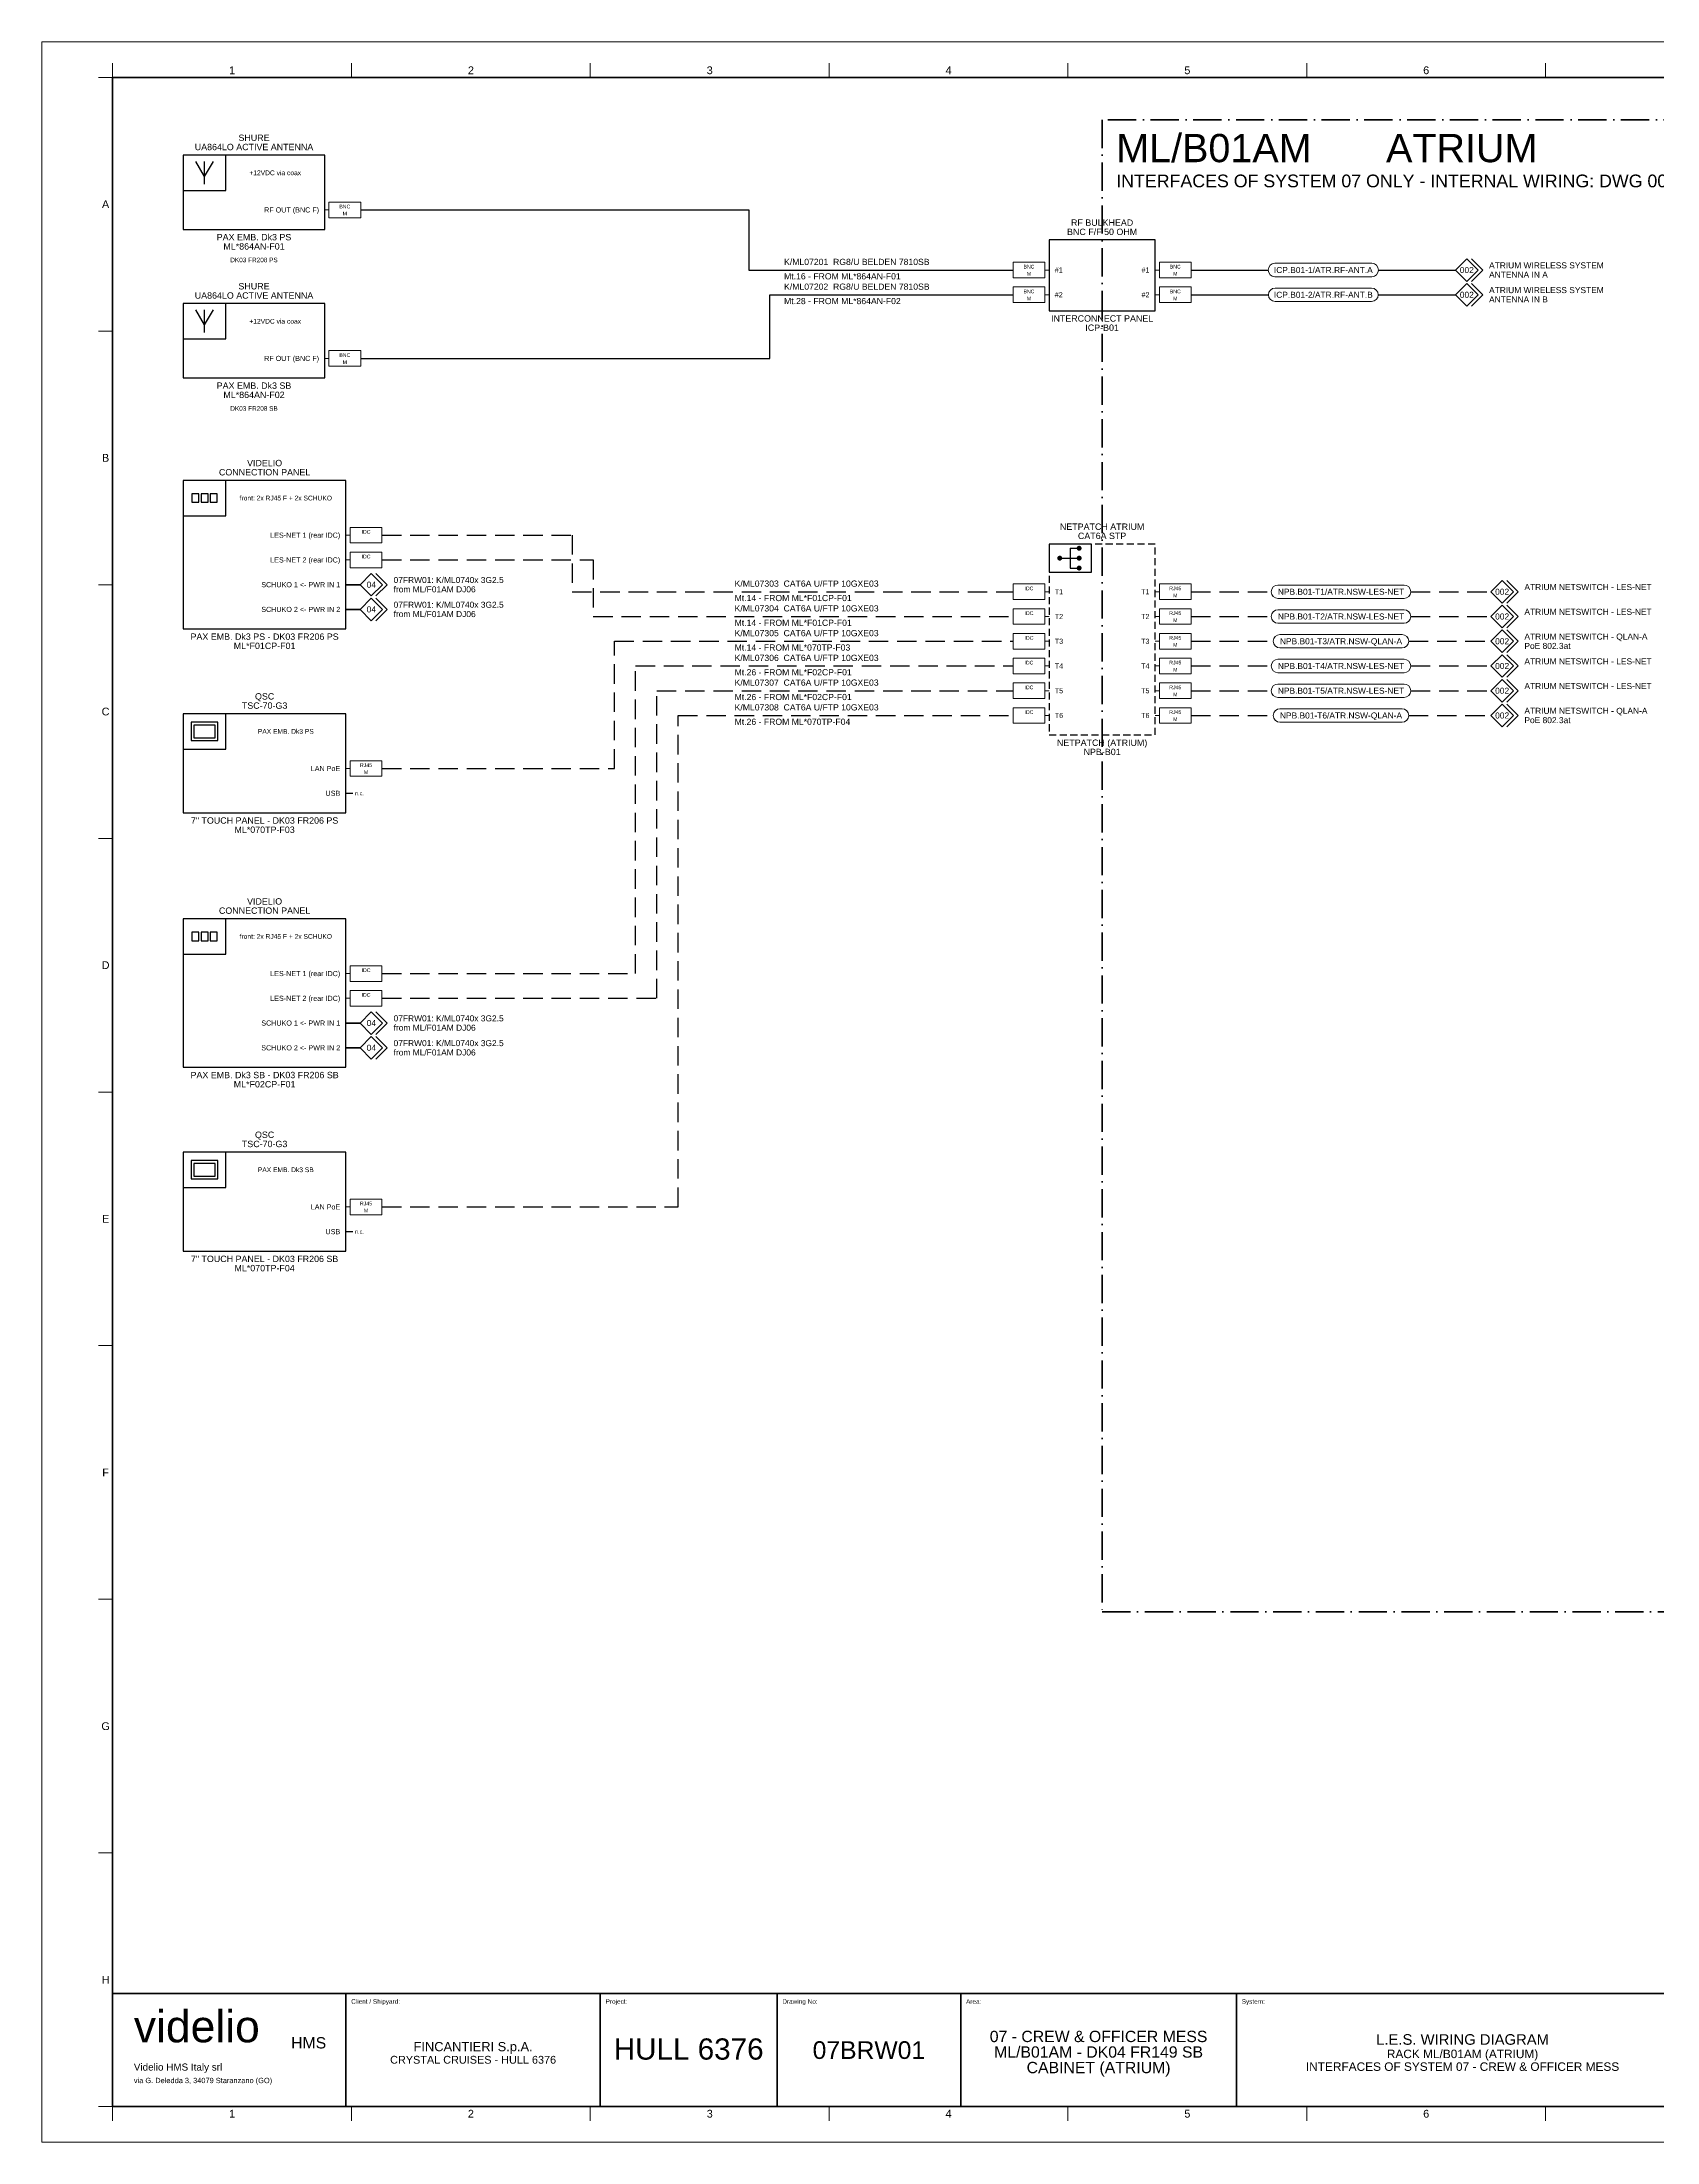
# Model space of a CAD drawing. Header units: millimetres. Extents: x 0 to 841, y 0 to 594.
# Drawn here: x 0 to 457, y 0 to 594 of the extents above; entities that cross this region are included whole.
import ezdxf
from ezdxf.enums import TextEntityAlignment as Align

# ---------------------------------------------------------------- set-up
doc = ezdxf.new("R2010")
doc.units = ezdxf.units.MM
for name, pattern in [('AV_DASHDOT', [12, 8, -2, 0, -2]), ('AV_DASHED', [8, 5.5, -2.5]), ('AV_HIDDEN', [3, 2, -1])]:
    doc.linetypes.add(name, pattern=pattern)
for name, color, linetype, lineweight in [('AV-CONN', 7, 'Continuous', 18), ('AV-LABEL', 7, 'Continuous', 18), ('AV-NOTE', 7, 'Continuous', 18), ('AV-TEXT', 7, 'Continuous', 18), ('AV-TEXT-DEV', 7, 'Continuous', 18)]:
    doc.layers.add(name, color=color, linetype=linetype, lineweight=lineweight)
for name, color, linetype, lineweight, true_color in [('AV-DEVICE', 7, 'Continuous', 25, 0x4682ff), ('AV-DEVICE-REF', 7, 'AV_HIDDEN', 25, 0x4682ff), ('AV-FRAME', 7, 'Continuous', 70, 0x7800ff), ('AV-RACK', 7, 'AV_DASHDOT', 50, 0xff00ff), ('AV-SYM', 7, 'Continuous', 25, 0x4682ff), ('AV-TITLE', 7, 'Continuous', 25, 0x7800ff), ('AV-XREF', 7, 'Continuous', 18, 0x00af00), ('AV-ZONE', 7, 'Continuous', 18, 0x7800ff), ('W-LESNET', 7, 'AV_DASHED', 25, 0x00a0eb), ('W-POWER', 7, 'Continuous', 35, 0xeb8c00), ('W-QLAN', 7, 'AV_DASHED', 25, 0x6ebe00), ('W-RF', 7, 'Continuous', 25, 0x0000ff)]:
    doc.layers.add(name, color=color, linetype=linetype, lineweight=lineweight, true_color=true_color)
doc.styles.add('AV', font='arial.ttf')

msp = doc.modelspace()

# ---------------------------------------------------------------- linework, layer by layer
at = {"layer": 'AV-CONN'}
for p, q in [((80, 546.5), (81.2, 546.5)), ((285, 529.5), (283.8, 529.5)), ((315, 529.5), (316.2, 529.5)), ((285, 522.5), (283.8, 522.5)), ((315, 522.5), (316.2, 522.5)), ((80, 504.5), (81.2, 504.5)), ((86, 454.5), (87.2, 454.5)), ((86, 447.5), (87.2, 447.5)), ((285, 438.5), (283.8, 438.5)), ((315, 438.5), (316.2, 438.5)), ((285, 431.5), (283.8, 431.5)), ((315, 431.5), (316.2, 431.5)), ((285, 424.5), (283.8, 424.5)), ((315, 424.5), (316.2, 424.5)), ((285, 417.5), (283.8, 417.5)), ((315, 417.5), (316.2, 417.5)), ((285, 410.5), (283.8, 410.5)), ((315, 410.5), (316.2, 410.5)), ((285, 403.5), (283.8, 403.5)), ((315, 403.5), (316.2, 403.5)), ((86, 388.5), (87.2, 388.5)), ((86, 330.5), (87.2, 330.5)), ((86, 323.5), (87.2, 323.5)), ((86, 264.5), (87.2, 264.5))]:
    msp.add_line(p, q, dxfattribs=at)
for points in [[(81.2, 544.3), (90.2, 544.3), (90.2, 548.7), (81.2, 548.7)], [(274.8, 527.3), (283.8, 527.3), (283.8, 531.7), (274.8, 531.7)], [(316.2, 527.3), (325.2, 527.3), (325.2, 531.7), (316.2, 531.7)], [(274.8, 520.3), (283.8, 520.3), (283.8, 524.7), (274.8, 524.7)], [(316.2, 520.3), (325.2, 520.3), (325.2, 524.7), (316.2, 524.7)], [(81.2, 502.3), (90.2, 502.3), (90.2, 506.7), (81.2, 506.7)], [(87.2, 452.3), (96.2, 452.3), (96.2, 456.7), (87.2, 456.7)], [(87.2, 445.3), (96.2, 445.3), (96.2, 449.7), (87.2, 449.7)], [(274.8, 436.3), (283.8, 436.3), (283.8, 440.7), (274.8, 440.7)], [(316.2, 436.3), (325.2, 436.3), (325.2, 440.7), (316.2, 440.7)], [(274.8, 429.3), (283.8, 429.3), (283.8, 433.7), (274.8, 433.7)], [(316.2, 429.3), (325.2, 429.3), (325.2, 433.7), (316.2, 433.7)], [(274.8, 422.3), (283.8, 422.3), (283.8, 426.7), (274.8, 426.7)], [(316.2, 422.3), (325.2, 422.3), (325.2, 426.7), (316.2, 426.7)], [(274.8, 415.3), (283.8, 415.3), (283.8, 419.7), (274.8, 419.7)], [(316.2, 415.3), (325.2, 415.3), (325.2, 419.7), (316.2, 419.7)], [(274.8, 408.3), (283.8, 408.3), (283.8, 412.7), (274.8, 412.7)], [(316.2, 408.3), (325.2, 408.3), (325.2, 412.7), (316.2, 412.7)], [(274.8, 401.3), (283.8, 401.3), (283.8, 405.7), (274.8, 405.7)], [(316.2, 401.3), (325.2, 401.3), (325.2, 405.7), (316.2, 405.7)], [(87.2, 386.3), (96.2, 386.3), (96.2, 390.7), (87.2, 390.7)], [(87.2, 328.3), (96.2, 328.3), (96.2, 332.7), (87.2, 332.7)], [(87.2, 321.3), (96.2, 321.3), (96.2, 325.7), (87.2, 325.7)], [(87.2, 262.3), (96.2, 262.3), (96.2, 266.7), (87.2, 266.7)]]:
    msp.add_lwpolyline(points, close=True, dxfattribs=at)
at = {"layer": 'AV-DEVICE'}
for p, q in [((86, 440.5), (88, 440.5)), ((86, 433.5), (88, 433.5)), ((86, 381.5), (88, 381.5)), ((86, 316.5), (88, 316.5)), ((86, 309.5), (88, 309.5)), ((86, 257.5), (88, 257.5))]:
    msp.add_line(p, q, dxfattribs=at)
for points in [[(40, 541), (80, 541), (80, 562), (40, 562)], [(40, 552), (52, 552), (52, 562), (40, 562)], [(285, 518), (315, 518), (315, 538), (285, 538)], [(40, 499), (80, 499), (80, 520), (40, 520)], [(40, 510), (52, 510), (52, 520), (40, 520)], [(40, 428), (86, 428), (86, 470), (40, 470)], [(40, 460), (52, 460), (52, 470), (40, 470)], [(285, 444), (297, 444), (297, 452), (285, 452)], [(40, 376), (86, 376), (86, 404), (40, 404)], [(40, 394), (52, 394), (52, 404), (40, 404)], [(40, 304), (86, 304), (86, 346), (40, 346)], [(40, 336), (52, 336), (52, 346), (40, 346)], [(40, 252), (86, 252), (86, 280), (40, 280)], [(40, 270), (52, 270), (52, 280), (40, 280)]]:
    msp.add_lwpolyline(points, close=True, dxfattribs=at)
at = {"layer": 'AV-DEVICE-REF'}
msp.add_lwpolyline([(285, 398), (315, 398), (315, 452), (285, 452)], close=True, dxfattribs=at)
at = {"layer": 'AV-FRAME'}
for points in [[(20, 10), (831, 10), (831, 584), (20, 584)], [(20, 10), (831, 10), (831, 42), (20, 42)]]:
    msp.add_lwpolyline(points, close=True, dxfattribs=at)
at = {"layer": 'AV-LABEL'}
for points in [[(348.89, 527.6), (376.31, 527.6, 1), (376.31, 531.4), (348.89, 531.4, 1)], [(348.95, 520.6), (376.25, 520.6, 1), (376.25, 524.4), (348.95, 524.4, 1)], [(349.76, 436.6), (385.44, 436.6, 1), (385.44, 440.4), (349.76, 440.4, 1)], [(349.76, 429.6), (385.44, 429.6, 1), (385.44, 433.4), (349.76, 433.4, 1)], [(350.33, 422.6), (384.87, 422.6, 1), (384.87, 426.4), (350.33, 426.4, 1)], [(349.76, 415.6), (385.44, 415.6, 1), (385.44, 419.4), (349.76, 419.4, 1)], [(349.76, 408.6), (385.44, 408.6, 1), (385.44, 412.4), (349.76, 412.4, 1)], [(350.33, 401.6), (384.87, 401.6, 1), (384.87, 405.4), (350.33, 405.4, 1)]]:
    msp.add_lwpolyline(points, format="xyb", close=True, dxfattribs=at)
at = {"layer": 'AV-RACK'}
msp.add_lwpolyline([(300, 150), (600, 150), (600, 572), (300, 572)], close=True, dxfattribs=at)
at = {"layer": 'AV-SYM'}
for p, q in [((46, 556), (43.5, 560.2)), ((46, 553.8), (46, 560.2)), ((46, 556), (48.5, 560.2)), ((46, 514), (43.5, 518.2)), ((46, 511.8), (46, 518.2)), ((46, 514), (48.5, 518.2)), ((288, 448), (291, 448)), ((291, 450.8), (291, 445.2)), ((291, 450.8), (293.5, 450.8)), ((291, 448), (293.5, 448)), ((291, 445.2), (293.5, 445.2))]:
    msp.add_line(p, q, dxfattribs=at)
for points in [[(42.4, 463.8), (44.4, 463.8), (44.4, 466.2), (42.4, 466.2)], [(45, 463.8), (47, 463.8), (47, 466.2), (45, 466.2)], [(47.6, 463.8), (49.6, 463.8), (49.6, 466.2), (47.6, 466.2)], [(42.2, 396.4), (49.8, 396.4), (49.8, 401.6), (42.2, 401.6)], [(43, 397.2), (49, 397.2), (49, 400.8), (43, 400.8)], [(42.4, 339.8), (44.4, 339.8), (44.4, 342.2), (42.4, 342.2)], [(45, 339.8), (47, 339.8), (47, 342.2), (45, 342.2)], [(47.6, 339.8), (49.6, 339.8), (49.6, 342.2), (47.6, 342.2)], [(42.2, 272.4), (49.8, 272.4), (49.8, 277.6), (42.2, 277.6)], [(43, 273.2), (49, 273.2), (49, 276.8), (43, 276.8)]]:
    msp.add_lwpolyline(points, close=True, dxfattribs=at)
at = {"layer": 'AV-SYM', "const_width": 0.7}
for points in [[(293.15, 450.8, 1), (293.85, 450.8, 1)], [(287.65, 448, 1), (288.35, 448, 1)], [(293.15, 448, 1), (293.85, 448, 1)], [(293.15, 445.2, 1), (293.85, 445.2, 1)]]:
    msp.add_lwpolyline(points, format="xyb", close=True, dxfattribs=at)
at = {"layer": 'AV-TITLE'}
for points in [[(20, 10), (86, 10), (86, 42), (20, 42)], [(86, 10), (158, 10), (158, 42), (86, 42)], [(158, 10), (208, 10), (208, 42), (158, 42)], [(208, 10), (260, 10), (260, 42), (208, 42)], [(260, 10), (338, 10), (338, 42), (260, 42)], [(338, 10), (466, 10), (466, 42), (338, 42)]]:
    msp.add_lwpolyline(points, close=True, dxfattribs=at)
at = {"layer": 'AV-XREF'}
for points in [[(400, 529.5), (403.2, 532.7), (406.4, 529.5), (403.2, 526.3)], [(400, 522.5), (403.2, 525.7), (406.4, 522.5), (403.2, 519.3)], [(90, 440.5), (93.2, 443.7), (96.4, 440.5), (93.2, 437.3)], [(410, 438.5), (413.2, 441.7), (416.4, 438.5), (413.2, 435.3)], [(90, 433.5), (93.2, 436.7), (96.4, 433.5), (93.2, 430.3)], [(410, 431.5), (413.2, 434.7), (416.4, 431.5), (413.2, 428.3)], [(410, 424.5), (413.2, 427.7), (416.4, 424.5), (413.2, 421.3)], [(410, 417.5), (413.2, 420.7), (416.4, 417.5), (413.2, 414.3)], [(410, 410.5), (413.2, 413.7), (416.4, 410.5), (413.2, 407.3)], [(410, 403.5), (413.2, 406.7), (416.4, 403.5), (413.2, 400.3)], [(90, 316.5), (93.2, 319.7), (96.4, 316.5), (93.2, 313.3)], [(90, 309.5), (93.2, 312.7), (96.4, 309.5), (93.2, 306.3)]]:
    msp.add_lwpolyline(points, close=True, dxfattribs=at)
for points in [[(404.5, 532.7), (407.7, 529.5), (404.5, 526.3)], [(404.5, 525.7), (407.7, 522.5), (404.5, 519.3)], [(94.5, 443.7), (97.7, 440.5), (94.5, 437.3)], [(414.5, 441.7), (417.7, 438.5), (414.5, 435.3)], [(94.5, 436.7), (97.7, 433.5), (94.5, 430.3)], [(414.5, 434.7), (417.7, 431.5), (414.5, 428.3)], [(414.5, 427.7), (417.7, 424.5), (414.5, 421.3)], [(414.5, 420.7), (417.7, 417.5), (414.5, 414.3)], [(414.5, 413.7), (417.7, 410.5), (414.5, 407.3)], [(414.5, 406.7), (417.7, 403.5), (414.5, 400.3)], [(94.5, 319.7), (97.7, 316.5), (94.5, 313.3)], [(94.5, 312.7), (97.7, 309.5), (94.5, 306.3)]]:
    msp.add_lwpolyline(points, dxfattribs=at)
at = {"layer": 'AV-ZONE'}
for p, q in [((20, 584), (16, 584)), ((20, 584), (20, 588)), ((87.58, 584), (87.58, 588)), ((155.17, 584), (155.17, 588)), ((222.75, 584), (222.75, 588)), ((290.33, 584), (290.33, 588)), ((357.92, 584), (357.92, 588)), ((425.5, 584), (425.5, 588)), ((20, 512.25), (16, 512.25)), ((20, 440.5), (16, 440.5)), ((20, 368.75), (16, 368.75)), ((20, 297), (16, 297)), ((20, 225.25), (16, 225.25)), ((20, 153.5), (16, 153.5)), ((20, 81.75), (16, 81.75)), ((20, 10), (16, 10)), ((20, 10), (20, 6)), ((87.58, 10), (87.58, 6)), ((155.17, 10), (155.17, 6)), ((222.75, 10), (222.75, 6)), ((290.33, 10), (290.33, 6)), ((357.92, 10), (357.92, 6)), ((425.5, 10), (425.5, 6))]:
    msp.add_line(p, q, dxfattribs=at)
at = {"layer": 'AV-ZONE', "lineweight": 13}
msp.add_lwpolyline([(0, 0), (841, 0), (841, 594), (0, 594)], close=True, dxfattribs=at)
at = {"layer": 'W-LESNET'}
for p, q in [((96.2, 454.5), (150, 454.5)), ((150, 454.5), (150, 438.5)), ((96.2, 447.5), (156, 447.5)), ((156, 447.5), (156, 431.5)), ((150, 438.5), (274.8, 438.5)), ((325.2, 438.5), (347.86, 438.5)), ((387.34, 438.5), (410, 438.5)), ((156, 431.5), (274.8, 431.5)), ((325.2, 431.5), (347.86, 431.5)), ((387.34, 431.5), (410, 431.5)), ((168, 330.5), (168, 417.5)), ((168, 417.5), (274.8, 417.5)), ((325.2, 417.5), (347.86, 417.5)), ((387.34, 417.5), (410, 417.5)), ((174, 323.5), (174, 410.5)), ((174, 410.5), (274.8, 410.5)), ((325.2, 410.5), (347.86, 410.5)), ((387.34, 410.5), (410, 410.5)), ((96.2, 330.5), (168, 330.5)), ((96.2, 323.5), (174, 323.5))]:
    msp.add_line(p, q, dxfattribs=at)
at = {"layer": 'W-POWER'}
for p, q in [((86, 440.5), (90, 440.5)), ((86, 433.5), (90, 433.5)), ((86, 316.5), (90, 316.5)), ((86, 309.5), (90, 309.5))]:
    msp.add_line(p, q, dxfattribs=at)
at = {"layer": 'W-QLAN'}
for p, q in [((162, 388.5), (162, 424.5)), ((162, 424.5), (274.8, 424.5)), ((325.2, 424.5), (348.43, 424.5)), ((386.77, 424.5), (410, 424.5)), ((180, 264.5), (180, 403.5)), ((180, 403.5), (274.8, 403.5)), ((325.2, 403.5), (348.43, 403.5)), ((386.77, 403.5), (410, 403.5)), ((96.2, 388.5), (162, 388.5)), ((96.2, 264.5), (180, 264.5))]:
    msp.add_line(p, q, dxfattribs=at)
at = {"layer": 'W-RF'}
for p, q in [((90.2, 546.5), (200, 546.5)), ((200, 546.5), (200, 529.5)), ((200, 529.5), (274.8, 529.5)), ((325.2, 529.5), (346.99, 529.5)), ((378.21, 529.5), (400, 529.5)), ((206, 504.5), (206, 522.5)), ((206, 522.5), (274.8, 522.5)), ((325.2, 522.5), (347.05, 522.5)), ((378.15, 522.5), (400, 522.5)), ((90.2, 504.5), (206, 504.5))]:
    msp.add_line(p, q, dxfattribs=at)

# ---------------------------------------------------------------- texts
at = {"layer": 'AV-CONN', "style": 'AV'}
for s, p in [('BNC', (85.7, 547.45)), ('M', (85.7, 545.45)), ('BNC', (279.3, 530.45)), ('M', (279.3, 528.45)), ('BNC', (320.7, 530.45)), ('M', (320.7, 528.45)), ('BNC', (279.3, 523.45)), ('BNC', (320.7, 523.45)), ('M', (279.3, 521.45)), ('M', (320.7, 521.45)), ('BNC', (85.7, 505.45)), ('M', (85.7, 503.45)), ('IDC', (91.7, 455.45)), ('IDC', (91.7, 448.45)), ('IDC', (279.3, 439.45)), ('RJ45', (320.7, 439.45)), ('M', (320.7, 437.45)), ('IDC', (279.3, 432.45)), ('RJ45', (320.7, 432.45)), ('M', (320.7, 430.45)), ('IDC', (279.3, 425.45)), ('RJ45', (320.7, 425.45)), ('M', (320.7, 423.45)), ('IDC', (279.3, 418.45)), ('RJ45', (320.7, 418.45)), ('M', (320.7, 416.45)), ('IDC', (279.3, 411.45)), ('RJ45', (320.7, 411.45)), ('M', (320.7, 409.45)), ('IDC', (279.3, 404.45)), ('RJ45', (320.7, 404.45)), ('M', (320.7, 402.45)), ('RJ45', (91.7, 389.45)), ('M', (91.7, 387.45)), ('IDC', (91.7, 331.45)), ('IDC', (91.7, 324.45)), ('RJ45', (91.7, 265.45)), ('M', (91.7, 263.45))]:
    msp.add_text(s, height=1.05, dxfattribs=at).set_placement(p, align=Align.MIDDLE_CENTER)
at = {"layer": 'AV-LABEL', "style": 'AV'}
for s, p in [('ICP.B01-1/ATR.RF-ANT.A', (362.6, 529.5)), ('ICP.B01-2/ATR.RF-ANT.B', (362.6, 522.5)), ('NPB.B01-T1/ATR.NSW-LES-NET', (367.6, 438.5)), ('NPB.B01-T2/ATR.NSW-LES-NET', (367.6, 431.5)), ('NPB.B01-T3/ATR.NSW-QLAN-A', (367.6, 424.5)), ('NPB.B01-T4/ATR.NSW-LES-NET', (367.6, 417.5)), ('NPB.B01-T5/ATR.NSW-LES-NET', (367.6, 410.5)), ('NPB.B01-T6/ATR.NSW-QLAN-A', (367.6, 403.5))]:
    msp.add_text(s, height=1.7, dxfattribs=at).set_placement(p, align=Align.MIDDLE_CENTER)
at = {"layer": 'AV-NOTE', "style": 'AV'}
for s, p in [('DK03 FR208 PS', (60, 533)), ('DK03 FR208 SB', (60, 491))]:
    msp.add_text(s, height=1.3, dxfattribs=at).set_placement(p, align=Align.TOP_CENTER)
for p in [(88.6, 381.5), (88.6, 257.5)]:
    msp.add_text('n.c.', height=1.1, dxfattribs=at).set_placement(p, align=Align.MIDDLE_LEFT)
at = {"layer": 'AV-TEXT', "style": 'AV'}
for s, height, p in [('+12VDC via coax', 1.35, (66, 557)), ('002', 1.7, (403.2, 529.5)), ('002', 1.7, (403.2, 522.5)), ('+12VDC via coax', 1.35, (66, 515)), ('front: 2x RJ45 F + 2x SCHUKO', 1.35, (69, 465)), ('04', 1.7, (93.2, 440.5)), ('04', 1.7, (93.2, 433.5)), ('002', 1.7, (413.2, 438.5)), ('002', 1.7, (413.2, 431.5)), ('002', 1.7, (413.2, 424.5)), ('002', 1.7, (413.2, 417.5)), ('002', 1.7, (413.2, 410.5)), ('002', 1.7, (413.2, 403.5)), ('PAX EMB. Dk3 PS', 1.35, (69, 399)), ('front: 2x RJ45 F + 2x SCHUKO', 1.35, (69, 341)), ('04', 1.7, (93.2, 316.5)), ('04', 1.7, (93.2, 309.5)), ('PAX EMB. Dk3 SB', 1.35, (69, 275))]:
    msp.add_text(s, height=height, dxfattribs=at).set_placement(p, align=Align.MIDDLE_CENTER)
for s, p in [('RF OUT (BNC F)', (78.4, 546.5)), ('#1', (313.4, 529.5)), ('#2', (313.4, 522.5)), ('RF OUT (BNC F)', (78.4, 504.5)), ('LES-NET 1 (rear IDC)', (84.4, 454.5)), ('LES-NET 2 (rear IDC)', (84.4, 447.5)), ('SCHUKO 1 <- PWR IN 1', (84.4, 440.5)), ('SCHUKO 2 <- PWR IN 2', (84.4, 433.5)), ('T1', (313.4, 438.5)), ('T2', (313.4, 431.5)), ('T3', (313.4, 424.5)), ('T4', (313.4, 417.5)), ('T5', (313.4, 410.5)), ('T6', (313.4, 403.5)), ('LAN PoE', (84.4, 388.5)), ('USB', (84.4, 381.5)), ('LES-NET 1 (rear IDC)', (84.4, 330.5)), ('LES-NET 2 (rear IDC)', (84.4, 323.5)), ('SCHUKO 1 <- PWR IN 1', (84.4, 316.5)), ('SCHUKO 2 <- PWR IN 2', (84.4, 309.5)), ('LAN PoE', (84.4, 264.5)), ('USB', (84.4, 257.5))]:
    msp.add_text(s, height=1.45, dxfattribs=at).set_placement(p, align=Align.MIDDLE_RIGHT)
for s, height, p in [('K/ML07201  RG8/U BELDEN 7810SB', 1.75, (210, 530.4)), ('K/ML07202  RG8/U BELDEN 7810SB', 1.75, (210, 523.4)), ('K/ML07303  CAT6A U/FTP 10GXE03', 1.75, (196, 439.4)), ('K/ML07304  CAT6A U/FTP 10GXE03', 1.75, (196, 432.4)), ('K/ML07305  CAT6A U/FTP 10GXE03', 1.75, (196, 425.4)), ('K/ML07306  CAT6A U/FTP 10GXE03', 1.75, (196, 418.4)), ('K/ML07307  CAT6A U/FTP 10GXE03', 1.75, (196, 411.4)), ('K/ML07308  CAT6A U/FTP 10GXE03', 1.75, (196, 404.4)), ('videlio', 9, (26, 25.5)), ('Videlio HMS Italy srl', 2, (26, 19.6)), ('via G. Deledda 3, 34079 Staranzano (GO)', 1.5, (26, 16.2))]:
    msp.add_text(s, height=height, dxfattribs=at).set_placement(p, align=Align.BOTTOM_LEFT)
for s, height, p in [('#1', 1.45, (286.6, 529.5)), ('ATRIUM WIRELESS SYSTEM', 1.7, (409.5, 530.82)), ('ANTENNA IN A', 1.7, (409.5, 528.18)), ('#2', 1.45, (286.6, 522.5)), ('ATRIUM WIRELESS SYSTEM', 1.7, (409.5, 523.82)), ('ANTENNA IN B', 1.7, (409.5, 521.18)), ('from ML/F01AM DJ06', 1.7, (99.5, 439.18)), ('07FRW01: K/ML0740x 3G2.5', 1.7, (99.5, 441.82)), ('ATRIUM NETSWITCH - LES-NET', 1.7, (419.5, 439.82)), ('07FRW01: K/ML0740x 3G2.5', 1.7, (99.5, 434.82)), ('T1', 1.45, (286.6, 438.5)), ('ATRIUM NETSWITCH - LES-NET', 1.7, (419.5, 432.82)), ('from ML/F01AM DJ06', 1.7, (99.5, 432.18)), ('T2', 1.45, (286.6, 431.5)), ('T3', 1.45, (286.6, 424.5)), ('ATRIUM NETSWITCH - QLAN-A', 1.7, (419.5, 425.82)), ('PoE 802.3at', 1.7, (419.5, 423.18)), ('T4', 1.45, (286.6, 417.5)), ('ATRIUM NETSWITCH - LES-NET', 1.7, (419.5, 418.82)), ('T5', 1.45, (286.6, 410.5)), ('ATRIUM NETSWITCH - LES-NET', 1.7, (419.5, 411.82)), ('T6', 1.45, (286.6, 403.5)), ('ATRIUM NETSWITCH - QLAN-A', 1.7, (419.5, 404.82)), ('PoE 802.3at', 1.7, (419.5, 402.18)), ('from ML/F01AM DJ06', 1.7, (99.5, 315.18)), ('07FRW01: K/ML0740x 3G2.5', 1.7, (99.5, 317.82)), ('from ML/F01AM DJ06', 1.7, (99.5, 308.18)), ('07FRW01: K/ML0740x 3G2.5', 1.7, (99.5, 310.82))]:
    msp.add_text(s, height=height, dxfattribs=at).set_placement(p, align=Align.MIDDLE_LEFT)
for s, p in [('Mt.16 - FROM ML*864AN-F01', (210, 528.6)), ('Mt.28 - FROM ML*864AN-F02', (210, 521.6)), ('Mt.14 - FROM ML*F01CP-F01', (196, 437.6)), ('Mt.14 - FROM ML*F01CP-F01', (196, 430.6)), ('Mt.14 - FROM ML*070TP-F03', (196, 423.6)), ('Mt.26 - FROM ML*F02CP-F01', (196, 416.6)), ('Mt.26 - FROM ML*F02CP-F01', (196, 409.6)), ('Mt.26 - FROM ML*070TP-F04', (196, 402.6))]:
    msp.add_text(s, height=1.75, dxfattribs=at).set_placement(p, align=Align.TOP_LEFT)
at = {"layer": 'AV-TEXT', "true_color": 0x7800ff, "style": 'AV'}
for s, p in [('Client / Shipyard:', (87.5, 40.4)), ('Project:', (159.5, 40.4)), ('Drawing No:', (209.5, 40.4)), ('Area:', (261.5, 40.4)), ('System:', (339.5, 40.4))]:
    msp.add_text(s, height=1.3, dxfattribs=at).set_placement(p, align=Align.TOP_LEFT)
at = {"layer": 'AV-TEXT', "true_color": 0xe60000, "style": 'AV'}
msp.add_text('HMS', height=3.2, dxfattribs=at).set_placement((70.5, 25.5), align=Align.BOTTOM_LEFT)
at = {"layer": 'AV-TEXT', "style": 'AV'}
for s, height, p in [('07 - CREW & OFFICER MESS', 3.2, (299, 27.3)), ('L.E.S. WIRING DIAGRAM', 3, (402, 26.6)), ('CRYSTAL CRUISES - HULL 6376', 2.2, (122, 21.5)), ('FINCANTIERI S.p.A.', 2.6, (122, 24.9)), ('HULL 6376', 6, (183, 21.5)), ('07BRW01', 5, (234, 22)), ('ML/B01AM - DK04 FR149 SB', 3.2, (299, 22.9)), ('RACK ML/B01AM (ATRIUM)', 2.4, (402, 23)), ('CABINET (ATRIUM)', 3.2, (299, 18.5)), ('INTERFACES OF SYSTEM 07 - CREW & OFFICER MESS', 2.4, (402, 19.4))]:
    msp.add_text(s, height=height, dxfattribs=at).set_placement(p, align=Align.BOTTOM_CENTER)
at = {"layer": 'AV-TEXT-DEV', "style": 'AV'}
for s, p in [('UA864LO ACTIVE ANTENNA', (60, 564.3)), ('SHURE', (60, 566.91)), ('BNC F/F 50 OHM', (300, 540.3)), ('RF BULKHEAD', (300, 542.91)), ('PAX EMB. Dk3 PS', (60, 538.8)), ('ML*864AN-F01', (60, 536.19)), ('UA864LO ACTIVE ANTENNA', (60, 522.3)), ('SHURE', (60, 524.91)), ('INTERCONNECT PANEL', (300, 515.8)), ('ICP-B01', (300, 513.19)), ('PAX EMB. Dk3 SB', (60, 496.8)), ('ML*864AN-F02', (60, 494.19)), ('VIDELIO', (63, 474.91)), ('CONNECTION PANEL', (63, 472.3)), ('NETPATCH ATRIUM', (300, 456.91)), ('CAT6A STP', (300, 454.3)), ('PAX EMB. Dk3 PS - DK03 FR206 PS', (63, 425.8)), ('ML*F01CP-F01', (63, 423.19)), ('TSC-70-G3', (63, 406.3)), ('QSC', (63, 408.91)), ('NETPATCH (ATRIUM)', (300, 395.8)), ('NPB-B01', (300, 393.19)), ('7" TOUCH PANEL - DK03 FR206 PS', (63, 373.8)), ('ML*070TP-F03', (63, 371.19)), ('VIDELIO', (63, 350.91)), ('CONNECTION PANEL', (63, 348.3)), ('PAX EMB. Dk3 SB - DK03 FR206 SB', (63, 301.8)), ('ML*F02CP-F01', (63, 299.19)), ('QSC', (63, 284.91)), ('TSC-70-G3', (63, 282.3)), ('7" TOUCH PANEL - DK03 FR206 SB', (63, 249.8)), ('ML*070TP-F04', (63, 247.19))]:
    msp.add_text(s, height=1.8, dxfattribs=at).set_placement(p, align=Align.MIDDLE_CENTER)
for s, height, p in [('ML/B01AM', 8, (304, 568)), ('ATRIUM', 8, (380.35, 568)), ('INTERFACES OF SYSTEM 07 ONLY - INTERNAL WIRING: DWG 006376A6F41026002', 3.6, (304, 556.5))]:
    msp.add_text(s, height=height, dxfattribs=at).set_placement(p, align=Align.TOP_LEFT)
at = {"layer": 'AV-ZONE', "true_color": 0x7800ff, "style": 'AV'}
for s, p in [('1', (53.79, 586)), ('2', (121.38, 586)), ('3', (188.96, 586)), ('4', (256.54, 586)), ('5', (324.12, 586)), ('6', (391.71, 586)), ('A', (18, 548.12)), ('B', (18, 476.38)), ('C', (18, 404.62)), ('D', (18, 332.88)), ('E', (18, 261.12)), ('F', (18, 189.38)), ('G', (18, 117.62)), ('H', (18, 45.88)), ('1', (53.79, 8)), ('2', (121.38, 8)), ('3', (188.96, 8)), ('4', (256.54, 8)), ('5', (324.12, 8)), ('6', (391.71, 8))]:
    msp.add_text(s, height=2.2, dxfattribs=at).set_placement(p, align=Align.MIDDLE_CENTER)

doc.saveas('drawing.dxf')
